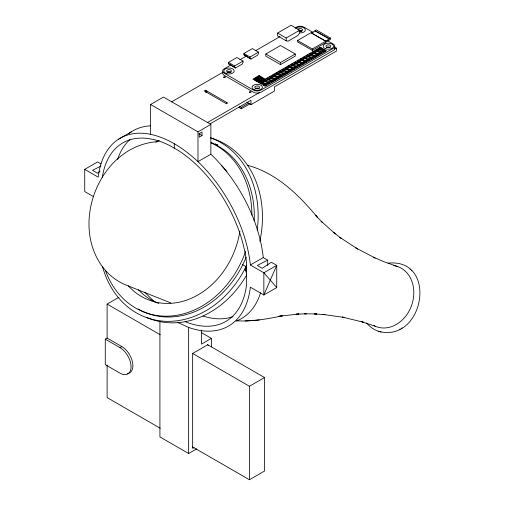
<?xml version="1.0" encoding="UTF-8"?>
<svg xmlns="http://www.w3.org/2000/svg" width="505" height="505" viewBox="0 0 505 505"><rect width="100%" height="100%" fill="white"/><g stroke="black" fill="none" stroke-linecap="round" stroke-linejoin="round"><path stroke-width="0.76" d="M246.655 265.207L244.25 270.15A95.42 77.442 -70.8 0 1 166.587 321.338A95.42 77.442 -70.8 0 1 102.496 266.514M380.492 331.829C424.743 340.97 437.683 258.124 388.08 263.13M100.059 171.448L97.433 173.171L92.529 170.336L100.867 166.088M93.501 196.628L84.726 191.565L84.726 169.371L98.222 177.167A108.436 62.601 60 0 1 150.597 134.298L150.597 104.497L163.481 97.061L210.863 124.419L210.863 154.221A108.436 62.601 60 0 1 263.244 257.563L267.707 260.144L267.707 265.504M277.592 33.04L291.082 25.25L299.673 30.205L299.673 33.04L297.83 35.52L288.02 41.189L286.177 40.829L277.592 35.874L277.592 33.04L286.177 38.001L299.673 30.205M228.456 62.399L236.921 57.513L243.056 61.054L243.056 62.33L242.135 64.135L235.513 67.96L229.377 64.419L228.456 63.674L228.456 62.399L234.591 65.94L243.056 61.054M243.915 53.473L252.38 48.587L258.516 52.129L258.516 53.404L257.594 55.209L250.966 59.034L244.837 55.493L243.915 54.748L243.915 53.473L250.051 57.014L258.516 52.129M230.924 64.943L224.1 68.882A5.208 3.005 0 0 0 224.1 73.13L253.548 90.13A5.208 3.005 0 0 0 260.908 90.13L333.287 48.341A5.208 3.005 0 0 0 333.287 44.093L327.265 40.615M239.793 59.824L246.617 55.885M255.486 50.759L280.041 36.581M295.16 27.857L296.486 27.093A5.208 3.005 0 0 1 303.846 27.093L313.214 32.503M171.65 101.852L222.793 72.329M265.813 54.003L280.534 45.507L295.255 54.003L295.255 56.131L280.534 64.627L265.813 56.131L265.813 54.003L280.534 62.506L295.255 54.003M118.397 139.304L131.281 131.868M205.516 90.237L204.285 90.944L226.366 103.695L227.597 102.982L205.516 90.237L205.516 92.358M297.584 40.476L311.08 32.686L325.801 41.189L325.801 42.603L312.311 50.393L297.584 41.896L297.584 40.476L312.311 48.979L325.801 41.189M315.07 30.597L316.294 29.89L330.403 38.033L330.403 39.453L325.498 42.281L325.498 41.151L311.389 33.008L315.07 30.881L329.178 38.74L315.07 30.881M84.726 169.371L97.61 161.935L100.949 163.866M255.997 80.92L262.133 77.379M329.178 38.74L330.403 38.033M325.498 41.151L329.178 39.024M259.065 82.694L320.404 47.274L326.539 50.822L265.201 86.235L252.929 79.152L259.065 75.611L265.201 79.152M207.473 122.532L259.299 92.617M334.304 49.307L336.349 48.126L336.349 51.106L274.379 86.879L274.379 91.134L250.966 104.649L246.913 102.307M210.162 123.813L250.966 100.255L250.966 104.649M150.597 104.497L197.985 131.856L210.863 124.419M239.263 106.246L241.276 107.413L248.776 103.083M238.587 107.275L241.276 108.828L250.139 103.708M202.032 135.542L199.21 137.171L199.21 133.629L202.032 132.001L202.032 135.542L198.964 133.768M210.863 154.221L197.985 161.657C184.559 149.133 168.765 138.32 150.597 134.298M127.367 373.574A15.617 9.014 60 0 0 132.512 362.199A15.617 9.014 60 0 0 121.844 346.594L107.123 338.091L107.123 304.098L118.934 297.281M105.286 339.158L120.007 347.655A15.617 9.014 60 0 1 131.047 366.781A15.617 9.014 60 0 1 120.007 373.157L105.286 364.654L105.286 339.158L107.123 338.091M197.985 131.856L197.985 161.657A108.436 62.601 60 0 1 250.36 264.999L263.244 257.563M120.007 347.655L121.844 346.594M267.707 260.144L257.285 265.453L262.19 268.288L271.387 262.272L276.734 265.352L276.734 287.547L263.856 294.983L250.36 287.193A108.436 62.601 60 0 1 188.655 327.442L177.299 322.278M211.412 346.885L211.412 338.388L201.539 344.088L201.539 330.106M192.235 353.235L249.432 386.256L264.519 377.544L264.519 471.039L249.432 479.75L192.235 446.729M193.977 447.613L192.645 448.383L192.645 353.468L207.732 344.757L208.552 345.704M159.921 321.098L159.921 436.926L188.655 453.515L196.691 448.882M401.759 328.061L402.125 327.852M399.834 329.172L400.225 328.951M237.148 320.864C252.374 321.559 267.517 319.021 282.345 315.789L278.975 316.307L298.922 313.99L296.1 314.192L306.447 313.813L304.515 313.788M245.14 321.003L259.4 319.968M158.008 141.646C100.261 144.992 68.573 223.816 103.639 268.243M304.622 313.794L316.831 313.971L314.451 313.94L325.037 314.634L322.853 314.426L344.208 317.43L342.295 317.083L363.474 322.209L361.719 321.736L375.55 326.369M366.51 322.91C369.78 326.874 374.161 330.024 379.122 331.45M378.548 331.299L381.067 331.981M247.33 165.255C276.412 172.95 299.175 195.069 317.721 217.762L315.461 215.174L322.278 222.364L321.167 221.278M397.183 266.425L383.44 261.539L373.41 257.209L375.095 257.998L355.842 247.961L357.622 248.99L339.688 237.268L341.632 238.619L333.3 232.224L335.288 233.872L321.199 221.278M245.973 270.257L244.698 269.815L246.169 266.684L242.526 264.633M170.848 302.968L125.493 284.826C117.072 281.335 109.636 275.635 103.897 268.572M334.323 46.959L336.349 48.126M243.915 54.748L250.966 59.034M228.456 63.674L235.513 67.96M250.36 264.999L263.856 272.795L276.734 287.547M201.388 332.599L211.412 338.388M207.328 344.524L264.519 377.544M107.123 304.098L160.237 334.758M160.237 428.253L107.123 397.593L107.123 365.14M410.022 269.077L410.426 269.474M411.512 270.529L411.903 270.907M312.311 48.979L312.311 50.393M286.177 38.001L286.177 40.829M280.534 62.506L280.534 64.627M250.051 57.014L250.051 58.29M249.432 386.256L249.432 479.75M241.276 107.413L241.276 108.828M234.591 65.94L234.591 67.216M226.366 102.275L226.366 103.695M206.741 90.944L206.741 92.358M188.655 327.442L188.655 453.515M174.288 143.818L174.288 148.192M246.655 272.53A5.208 3.005 -60 0 1 246.61 266.735M395.44 265.946A31.884 25.875 -70.8 0 1 411.506 305.639A31.884 25.875 -70.8 0 1 373.915 325.599M393.654 265.624A31.884 25.875 -70.8 0 1 394.847 265.819M221.417 165.501A78.073 63.359 -70.8 0 1 226.947 171.801M239.925 231.126A78.073 63.359 -70.8 0 1 194.059 297.016A78.073 63.359 -70.8 0 1 128.314 285.849M158.873 303.505A78.073 63.359 -70.8 0 1 138.414 289.75M211.406 143.01A91.083 73.919 -70.8 0 1 251.9 215.168M245.708 251.231A91.083 73.919 -70.8 0 1 175.147 315.549A91.083 73.919 -70.8 0 1 105.564 270.863M210.945 142.606A91.083 73.919 -70.8 0 1 254.192 220.729M246.194 257.127A91.083 73.919 -70.8 0 1 138.067 308.921M212.245 143.085A91.083 73.919 -70.8 0 1 213.729 143.527M215.206 144.013A91.083 73.919 -70.8 0 1 217.402 144.815M215.004 143.982A91.083 73.919 -70.8 0 1 217.882 145.181M210.762 137.991A95.42 77.442 -70.8 0 1 259.822 241.213M246.743 274.89A95.42 77.442 -70.8 0 1 146.879 317.5M210.736 137.878A95.42 77.442 -70.8 0 1 257.184 230.185M155.792 142.208A95.42 77.442 -70.8 0 1 159.239 140.579M255.158 88.728A2.386 1.376 0 0 1 259.292 88.728M226.941 72.442A2.386 1.376 0 0 1 231.075 72.442M326.312 47.653A2.386 1.376 0 0 1 330.068 47.369M298.973 30.855A2.386 1.376 0 0 1 301.851 31.076M222.976 71.981A5.208 3.005 0 0 0 224.1 75.251L253.548 92.251A5.208 3.005 0 0 0 260.908 92.251L333.287 50.462A5.208 3.005 0 0 0 334.632 47.565M295.652 28.425A5.208 3.005 0 0 1 304.673 28.425A5.208 3.005 0 0 1 300.166 32.932M297.862 29.568A2.386 1.376 0 0 1 300.98 28.633A2.386 1.376 0 0 1 302.325 30.508A2.386 1.376 0 0 1 298.973 31.114M227.78 72.423A1.736 1.004 0 0 1 230.312 72.468M256.161 88.627A1.736 1.004 0 0 1 258.371 88.665M327.044 47.704A1.736 1.004 0 0 1 329.715 47.704M299.238 31.203A1.736 1.004 0 0 1 301.687 31.569M128.939 133.528A108.436 62.601 60 0 1 150.616 125.814M260.574 292.711A108.436 62.601 60 0 1 236.043 321.18M232.919 316.66A103.064 59.502 60 0 1 203.067 316.042M117.627 159.428A103.064 59.502 60 0 1 129.867 139.67M185.171 321.666A103.064 59.502 60 0 0 246.591 284.466L246.591 263.376A103.064 59.502 60 0 0 178.865 150.837L169.712 145.554A103.064 59.502 60 0 0 102.281 177.646M154.688 301.914A103.064 59.502 60 0 1 144.821 292.13M276.734 265.352L263.856 294.983L263.856 272.795L276.734 265.352M259.065 75.965L256.609 77.379L259.065 78.793L261.521 77.379L259.065 75.965M259.065 79.506L256.609 80.92L259.065 82.334L261.521 80.92L259.065 79.506M320.404 47.634L317.948 49.048L320.404 50.462L322.859 49.048L320.404 47.634M226.404 73.61A5.208 3.005 0 0 0 234.213 71.003A5.208 3.005 0 0 0 226.404 68.402A5.208 3.005 0 0 0 226.404 73.61M325.776 48.815A5.208 3.005 0 0 0 333.584 46.214A5.208 3.005 0 0 0 325.776 43.613A5.208 3.005 0 0 0 325.776 48.815M254.621 89.896A5.208 3.005 0 0 0 262.43 87.296A5.208 3.005 0 0 0 254.621 84.695A5.208 3.005 0 0 0 254.621 89.896M327.183 47.407A2.386 1.376 0 0 0 330.762 46.214A2.386 1.376 0 0 0 327.183 45.021A2.386 1.376 0 0 0 327.183 47.407M256.035 88.489A2.386 1.376 0 0 0 259.608 87.296A2.386 1.376 0 0 0 256.035 86.103A2.386 1.376 0 0 0 256.035 88.489M227.818 72.196A2.386 1.376 0 0 0 231.397 71.003A2.386 1.376 0 0 0 227.818 69.81A2.386 1.376 0 0 0 227.818 72.196M319.968 53.025A0.865 0.499 0 0 0 321.275 52.589A0.865 0.499 0 0 0 319.968 52.154A0.865 0.499 0 0 0 319.968 53.025M319.539 53.454A1.736 1.004 0 0 0 322.139 52.589A1.736 1.004 0 0 0 319.539 51.725A1.736 1.004 0 0 0 319.539 53.454M316.906 54.792A0.865 0.499 0 0 0 318.207 54.363A0.865 0.499 0 0 0 316.906 53.928A0.865 0.499 0 0 0 316.906 54.792M316.471 55.228A1.736 1.004 0 0 0 319.072 54.363A1.736 1.004 0 0 0 316.471 53.492A1.736 1.004 0 0 0 316.471 55.228M313.839 56.566A0.865 0.499 0 0 0 315.139 56.131A0.865 0.499 0 0 0 313.839 55.695A0.865 0.499 0 0 0 313.839 56.566M313.403 56.996A1.736 1.004 0 0 0 316.004 56.131A1.736 1.004 0 0 0 313.403 55.266A1.736 1.004 0 0 0 313.403 56.996M310.771 58.334A0.865 0.499 0 0 0 312.071 57.905A0.865 0.499 0 0 0 310.771 57.469A0.865 0.499 0 0 0 310.771 58.334M310.335 58.769A1.736 1.004 0 0 0 312.936 57.905A1.736 1.004 0 0 0 310.335 57.033A1.736 1.004 0 0 0 310.335 58.769M307.267 60.537A1.736 1.004 0 0 0 309.874 59.672A1.736 1.004 0 0 0 307.267 58.807A1.736 1.004 0 0 0 307.267 60.537M307.703 60.108A0.865 0.499 0 0 0 309.003 59.672A0.865 0.499 0 0 0 307.703 59.236A0.865 0.499 0 0 0 307.703 60.108M322.607 51.687A1.736 1.004 0 0 0 325.207 50.822A1.736 1.004 0 0 0 322.607 49.951A1.736 1.004 0 0 0 322.607 51.687M323.036 51.251A0.865 0.499 0 0 0 324.336 50.822A0.865 0.499 0 0 0 323.036 50.386A0.865 0.499 0 0 0 323.036 51.251M304.635 61.875A0.865 0.499 0 0 0 305.935 61.446A0.865 0.499 0 0 0 304.635 61.01A0.865 0.499 0 0 0 304.635 61.875M304.199 62.311A1.736 1.004 0 0 0 306.806 61.446A1.736 1.004 0 0 0 304.199 60.575A1.736 1.004 0 0 0 304.199 62.311M301.138 64.078A1.736 1.004 0 0 0 303.739 63.213A1.736 1.004 0 0 0 301.138 62.349A1.736 1.004 0 0 0 301.138 64.078M301.567 63.649A0.865 0.499 0 0 0 302.867 63.213A0.865 0.499 0 0 0 301.567 62.778A0.865 0.499 0 0 0 301.567 63.649M292.37 68.958A0.865 0.499 0 0 0 293.67 68.528A0.865 0.499 0 0 0 292.37 68.093A0.865 0.499 0 0 0 292.37 68.958M291.934 69.393A1.736 1.004 0 0 0 294.535 68.528A1.736 1.004 0 0 0 291.934 67.657A1.736 1.004 0 0 0 291.934 69.393M286.234 72.499A0.865 0.499 0 0 0 287.534 72.07A0.865 0.499 0 0 0 286.234 71.634A0.865 0.499 0 0 0 286.234 72.499M282.737 74.702A1.736 1.004 0 0 0 285.338 73.837A1.736 1.004 0 0 0 282.737 72.972A1.736 1.004 0 0 0 282.737 74.702M280.098 76.04A0.865 0.499 0 0 0 281.399 75.611A0.865 0.499 0 0 0 280.098 75.176A0.865 0.499 0 0 0 280.098 76.04M279.669 76.476A1.736 1.004 0 0 0 282.27 75.611A1.736 1.004 0 0 0 279.669 74.74A1.736 1.004 0 0 0 279.669 76.476M283.166 74.273A0.865 0.499 0 0 0 284.466 73.837A0.865 0.499 0 0 0 283.166 73.402A0.865 0.499 0 0 0 283.166 74.273M295.438 67.19A0.865 0.499 0 0 0 296.738 66.755A0.865 0.499 0 0 0 295.438 66.319A0.865 0.499 0 0 0 295.438 67.19M285.798 72.935A1.736 1.004 0 0 0 288.405 72.07A1.736 1.004 0 0 0 285.798 71.199A1.736 1.004 0 0 0 285.798 72.935M298.499 65.416A0.865 0.499 0 0 0 299.806 64.987A0.865 0.499 0 0 0 298.499 64.552A0.865 0.499 0 0 0 298.499 65.416M295.002 67.62A1.736 1.004 0 0 0 297.603 66.755A1.736 1.004 0 0 0 295.002 65.89A1.736 1.004 0 0 0 295.002 67.62M298.07 65.852A1.736 1.004 0 0 0 300.671 64.987A1.736 1.004 0 0 0 298.07 64.116A1.736 1.004 0 0 0 298.07 65.852M289.302 70.732A0.865 0.499 0 0 0 290.602 70.296A0.865 0.499 0 0 0 289.302 69.86A0.865 0.499 0 0 0 289.302 70.732M277.037 77.814A0.865 0.499 0 0 0 278.337 77.379A0.865 0.499 0 0 0 277.037 76.943A0.865 0.499 0 0 0 277.037 77.814M276.601 78.243A1.736 1.004 0 0 0 279.202 77.379A1.736 1.004 0 0 0 276.601 76.514A1.736 1.004 0 0 0 276.601 78.243M288.866 71.161A1.736 1.004 0 0 0 291.467 70.296A1.736 1.004 0 0 0 288.866 69.431A1.736 1.004 0 0 0 288.866 71.161M301.138 60.537A1.736 1.004 0 0 0 303.739 59.672A1.736 1.004 0 0 0 301.138 58.807A1.736 1.004 0 0 0 301.138 60.537M319.968 49.484A0.865 0.499 0 0 0 321.275 49.048A0.865 0.499 0 0 0 319.968 48.613A0.865 0.499 0 0 0 319.968 49.484M316.906 51.251A0.865 0.499 0 0 0 318.207 50.822A0.865 0.499 0 0 0 316.906 50.386A0.865 0.499 0 0 0 316.906 51.251M316.471 51.687A1.736 1.004 0 0 0 319.072 50.822A1.736 1.004 0 0 0 316.471 49.951A1.736 1.004 0 0 0 316.471 51.687M301.567 60.108A0.865 0.499 0 0 0 302.867 59.672A0.865 0.499 0 0 0 301.567 59.236A0.865 0.499 0 0 0 301.567 60.108M304.635 58.334A0.865 0.499 0 0 0 305.935 57.905A0.865 0.499 0 0 0 304.635 57.469A0.865 0.499 0 0 0 304.635 58.334M298.499 61.875A0.865 0.499 0 0 0 299.806 61.446A0.865 0.499 0 0 0 298.499 61.01A0.865 0.499 0 0 0 298.499 61.875M298.07 62.311A1.736 1.004 0 0 0 300.671 61.446A1.736 1.004 0 0 0 298.07 60.575A1.736 1.004 0 0 0 298.07 62.311M304.199 58.769A1.736 1.004 0 0 0 306.806 57.905A1.736 1.004 0 0 0 304.199 57.033A1.736 1.004 0 0 0 304.199 58.769M313.839 53.025A0.865 0.499 0 0 0 315.139 52.589A0.865 0.499 0 0 0 313.839 52.154A0.865 0.499 0 0 0 313.839 53.025M313.403 53.454A1.736 1.004 0 0 0 316.004 52.589A1.736 1.004 0 0 0 313.403 51.725A1.736 1.004 0 0 0 313.403 53.454M307.703 56.566A0.865 0.499 0 0 0 309.003 56.131A0.865 0.499 0 0 0 307.703 55.695A0.865 0.499 0 0 0 307.703 56.566M307.267 56.996A1.736 1.004 0 0 0 309.874 56.131A1.736 1.004 0 0 0 307.267 55.266A1.736 1.004 0 0 0 307.267 56.996M310.335 55.228A1.736 1.004 0 0 0 312.936 54.363A1.736 1.004 0 0 0 310.335 53.492A1.736 1.004 0 0 0 310.335 55.228M310.771 54.792A0.865 0.499 0 0 0 312.071 54.363A0.865 0.499 0 0 0 310.771 53.928A0.865 0.499 0 0 0 310.771 54.792M279.669 72.935A1.736 1.004 0 0 0 282.27 72.07A1.736 1.004 0 0 0 279.669 71.199A1.736 1.004 0 0 0 279.669 72.935M283.166 70.732A0.865 0.499 0 0 0 284.466 70.296A0.865 0.499 0 0 0 283.166 69.86A0.865 0.499 0 0 0 283.166 70.732M289.302 67.19A0.865 0.499 0 0 0 290.602 66.755A0.865 0.499 0 0 0 289.302 66.319A0.865 0.499 0 0 0 289.302 67.19M288.866 67.62A1.736 1.004 0 0 0 291.467 66.755A1.736 1.004 0 0 0 288.866 65.89A1.736 1.004 0 0 0 288.866 67.62M280.098 72.499A0.865 0.499 0 0 0 281.399 72.07A0.865 0.499 0 0 0 280.098 71.634A0.865 0.499 0 0 0 280.098 72.499M291.934 65.852A1.736 1.004 0 0 0 294.535 64.987A1.736 1.004 0 0 0 291.934 64.116A1.736 1.004 0 0 0 291.934 65.852M292.37 65.416A0.865 0.499 0 0 0 293.67 64.987A0.865 0.499 0 0 0 292.37 64.552A0.865 0.499 0 0 0 292.37 65.416M276.601 74.702A1.736 1.004 0 0 0 279.202 73.837A1.736 1.004 0 0 0 276.601 72.972A1.736 1.004 0 0 0 276.601 74.702M295.438 63.649A0.865 0.499 0 0 0 296.738 63.213A0.865 0.499 0 0 0 295.438 62.778A0.865 0.499 0 0 0 295.438 63.649M282.737 71.161A1.736 1.004 0 0 0 285.338 70.296A1.736 1.004 0 0 0 282.737 69.431A1.736 1.004 0 0 0 282.737 71.161M277.037 74.273A0.865 0.499 0 0 0 278.337 73.837A0.865 0.499 0 0 0 277.037 73.402A0.865 0.499 0 0 0 277.037 74.273M295.002 64.078A1.736 1.004 0 0 0 297.603 63.213A1.736 1.004 0 0 0 295.002 62.349A1.736 1.004 0 0 0 295.002 64.078M273.969 76.04A0.865 0.499 0 0 0 275.269 75.611A0.865 0.499 0 0 0 273.969 75.176A0.865 0.499 0 0 0 273.969 76.04M273.533 76.476A1.736 1.004 0 0 0 276.134 75.611A1.736 1.004 0 0 0 273.533 74.74A1.736 1.004 0 0 0 273.533 76.476M285.798 69.393A1.736 1.004 0 0 0 288.405 68.528A1.736 1.004 0 0 0 285.798 67.657A1.736 1.004 0 0 0 285.798 69.393M286.234 68.958A0.865 0.499 0 0 0 287.534 68.528A0.865 0.499 0 0 0 286.234 68.093A0.865 0.499 0 0 0 286.234 68.958M270.901 77.814A0.865 0.499 0 0 0 272.201 77.379A0.865 0.499 0 0 0 270.901 76.943A0.865 0.499 0 0 0 270.901 77.814M270.465 78.243A1.736 1.004 0 0 0 273.066 77.379A1.736 1.004 0 0 0 270.465 76.514A1.736 1.004 0 0 0 270.465 78.243M267.833 83.123A0.865 0.499 0 0 0 269.133 82.694A0.865 0.499 0 0 0 267.833 82.258A0.865 0.499 0 0 0 267.833 83.123M267.397 83.559A1.736 1.004 0 0 0 269.998 82.694A1.736 1.004 0 0 0 267.397 81.823A1.736 1.004 0 0 0 267.397 83.559M267.397 80.017A1.736 1.004 0 0 0 269.998 79.152A1.736 1.004 0 0 0 267.397 78.281A1.736 1.004 0 0 0 267.397 80.017M264.33 81.791A1.736 1.004 0 0 0 266.937 80.92A1.736 1.004 0 0 0 264.33 80.055A1.736 1.004 0 0 0 264.33 81.791M264.765 81.355A0.865 0.499 0 0 0 266.066 80.92A0.865 0.499 0 0 0 264.765 80.484A0.865 0.499 0 0 0 264.765 81.355M267.833 79.582A0.865 0.499 0 0 0 269.133 79.152A0.865 0.499 0 0 0 267.833 78.717A0.865 0.499 0 0 0 267.833 79.582M270.901 81.355A0.865 0.499 0 0 0 272.201 80.92A0.865 0.499 0 0 0 270.901 80.484A0.865 0.499 0 0 0 270.901 81.355M273.533 80.017A1.736 1.004 0 0 0 276.134 79.152A1.736 1.004 0 0 0 273.533 78.281A1.736 1.004 0 0 0 273.533 80.017M273.969 79.582A0.865 0.499 0 0 0 275.269 79.152A0.865 0.499 0 0 0 273.969 78.717A0.865 0.499 0 0 0 273.969 79.582M261.697 83.123A0.865 0.499 0 0 0 262.998 82.694A0.865 0.499 0 0 0 261.697 82.258A0.865 0.499 0 0 0 261.697 83.123M261.268 83.559A1.736 1.004 0 0 0 263.869 82.694A1.736 1.004 0 0 0 261.268 81.823A1.736 1.004 0 0 0 261.268 83.559M270.465 81.791A1.736 1.004 0 0 0 273.066 80.92A1.736 1.004 0 0 0 270.465 80.055A1.736 1.004 0 0 0 270.465 81.791M264.765 84.897A0.865 0.499 0 0 0 266.066 84.461A0.865 0.499 0 0 0 264.765 84.026A0.865 0.499 0 0 0 264.765 84.897M264.33 85.332A1.736 1.004 0 0 0 266.937 84.461A1.736 1.004 0 0 0 264.33 83.596A1.736 1.004 0 0 0 264.33 85.332M255.132 80.017A1.736 1.004 0 0 0 257.733 79.152A1.736 1.004 0 0 0 255.132 78.281A1.736 1.004 0 0 0 255.132 80.017M255.568 79.582A0.865 0.499 0 0 0 256.868 79.152A0.865 0.499 0 0 0 255.568 78.717A0.865 0.499 0 0 0 255.568 79.582M258.629 77.814A0.865 0.499 0 0 0 259.936 77.379A0.865 0.499 0 0 0 258.629 76.943A0.865 0.499 0 0 0 258.629 77.814M261.268 80.017A1.736 1.004 0 0 0 263.869 79.152A1.736 1.004 0 0 0 261.268 78.281A1.736 1.004 0 0 0 261.268 80.017M261.697 79.582A0.865 0.499 0 0 0 262.998 79.152A0.865 0.499 0 0 0 261.697 78.717A0.865 0.499 0 0 0 261.697 79.582M258.629 81.355A0.865 0.499 0 0 0 259.936 80.92A0.865 0.499 0 0 0 258.629 80.484A0.865 0.499 0 0 0 258.629 81.355M249.716 92.447A0.865 0.499 0 0 0 251.092 92.099A0.865 0.499 0 0 0 249.887 91.582A0.865 0.499 0 0 0 249.716 92.447M224.005 77.593A0.865 0.499 0 0 0 225.337 77.189A0.865 0.499 0 0 0 224.068 76.722A0.865 0.499 0 0 0 224.005 77.593"/></g></svg>
